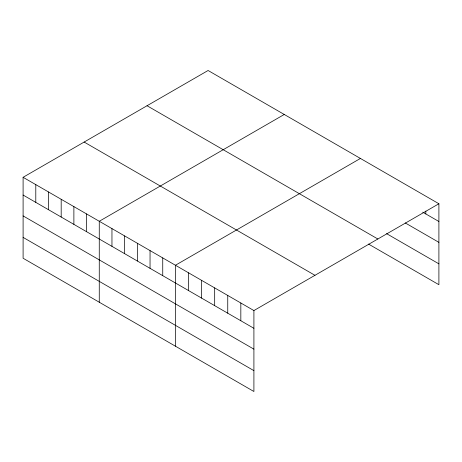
<?xml version="1.0" encoding="UTF-8"?>
<svg xmlns="http://www.w3.org/2000/svg" width="462" height="462" viewBox="0 0 462 462"><rect width="100%" height="100%" fill="white"/><g stroke="black" fill="none" stroke-linecap="round" stroke-linejoin="round"><path stroke-width="0.69" d="M23.1 177.298L253.909 310.556L253.909 391.505L23.1 258.246L23.1 177.298L208.091 70.495L438.9 203.754L438.9 284.702L368.52 244.069M284.257 114.472L99.266 221.275L99.266 302.223M360.424 158.443L175.433 265.252L175.433 346.194M253.909 310.556L438.9 203.754M422.707 212.15L438.9 221.494M405.266 222.938L438.9 242.354M386.584 233.639L438.9 263.842M147.043 105.74L377.852 238.998M84.148 142.053L314.957 275.312M23.1 195.045L253.909 328.303M23.1 215.904L253.909 349.156M23.1 237.393L253.909 370.645M425.82 211.105L425.82 213.946M240.829 303.003L240.829 320.749M227.749 295.455L227.749 313.196M214.674 287.901L214.674 305.648M201.594 280.353L201.594 298.094M188.513 272.799L188.513 290.546M162.74 257.923L162.74 275.664M150.046 250.589L150.046 268.335M137.353 243.26L137.353 261.007M124.653 235.932L124.653 253.678M111.96 228.603L111.96 246.35M86.573 213.946L86.573 231.687M73.88 206.618L73.88 224.359M61.186 199.289L61.186 217.03M48.487 191.961L48.487 209.702M35.793 184.627L35.793 202.373"/></g></svg>
